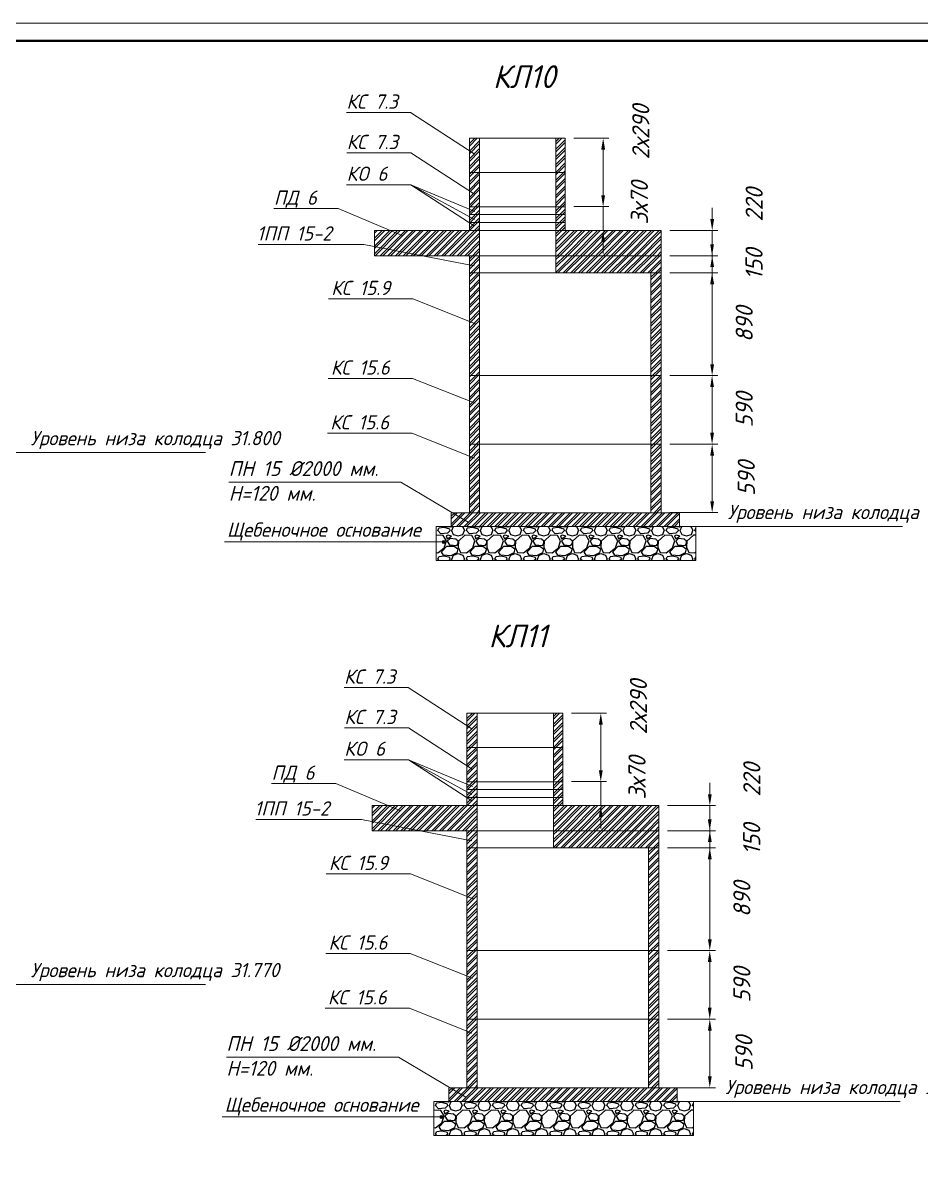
# Model space of a CAD drawing. Header units: millimetres. Extents: x 946 to 259010, y 548 to 42559.
# Drawn here: x 185507 to 201228, y 22301 to 42559 of the extents above; entities that cross this region are included whole.
import ezdxf

# ---------------------------------------------------------------- set-up
doc = ezdxf.new("R2010")
doc.units = ezdxf.units.MM
doc.layers.add('.', color=7, linetype='Continuous', lineweight=0, true_color=0xffffff)
for name, color, linetype, lineweight in [('00-рамка', 7, 'Continuous', 40), ('Канализация К1', 14, 'Continuous', 40), ('норма', 7, 'Continuous', 50), ('Размеры КР', 23, 'Continuous', 13), ('Тонко', 7, 'Continuous', 15)]:
    doc.layers.add(name, color=color, linetype=linetype, lineweight=lineweight)
doc.styles.add('GOST-2.304_Type-B_italic', font='GOST Common Italic.ttf')
doc.styles.add('ГОСТ', font='GOST Common Italic.ttf', dxfattribs={"height": 300})
doc.dimstyles.new('М 50', dxfattribs={"dimscale": 0, "dimtxt": 300, "dimasz": 200, "dimexe": 100, "dimexo": 150, "dimgap": 70, "dimtad": 1, "dimdec": 0, "dimlfac": 0.5, "dimdsep": 46, "dimtxsty": 'ГОСТ', "dimcen": 100, "dimdle": 150, "dimclrd": 256, "dimclre": 256, "dimclrt": 256, "dimazin": 3, "dimtfac": 1, "dimtdec": 0, "dimtmove": 1, "dimatfit": 3, "dimfxl": 100, "dimtolj": 1, "dimlwd": -1, "dimlwe": -1, "dimarcsym": 0})
pattern_1 = [(45, (-340813.28, -460546.68), (-67.351921, 67.351921), []), (45, (-340768.38, -460546.68), (-67.351921, 67.351921), [])]
pattern_2 = [(45, (-340854.46, -470616.62), (-67.351921, 67.351921), []), (45, (-340809.56, -470616.62), (-67.351921, 67.351921), [])]

# ---------------------------------------------------------------- blocks, each defined once
blk = doc.blocks.new('*D30')
at = {"layer": 'Defpoints', "color": 0, "transparency": 16777216}
for p in [(196681, 35186), (197573, 35186), (196681, 33986)]:
    blk.add_point(p, dxfattribs=at)
at = {"layer": 'Размеры КР', "transparency": 16777216}
for p, q in [((196831, 35186), (197673, 35186)), ((197573, 34186), (197573, 34986)), ((196831, 33986), (197673, 33986))]:
    blk.add_line(p, q, dxfattribs=at)
for points in [[(197540, 34986), (197607, 34986), (197573, 35186)], [(197540, 34186), (197607, 34186), (197573, 33986)]]:
    blk.add_solid(points, dxfattribs=at)
at = {"layer": 'Размеры КР', "lineweight": 13, "transparency": 16777216, "insert": (198171, 34586), "char_height": 300, "attachment_point": 5, "rotation": 90, "style": 'ГОСТ'}
blk.add_mtext('\\A1;590', dxfattribs=at)
blk = doc.blocks.new('*D31')
at = {"layer": 'Defpoints', "color": 0, "transparency": 16777216}
for p in [(196681, 36386), (197572, 36386), (196681, 35186)]:
    blk.add_point(p, dxfattribs=at)
at = {"layer": 'Размеры КР', "transparency": 16777216}
for p, q in [((196831, 36386), (197672, 36386)), ((197572, 35386), (197572, 36186)), ((196831, 35186), (197672, 35186))]:
    blk.add_line(p, q, dxfattribs=at)
for points in [[(197539, 36186), (197605, 36186), (197572, 36386)], [(197539, 35386), (197605, 35386), (197572, 35186)]]:
    blk.add_solid(points, dxfattribs=at)
at = {"layer": 'Размеры КР', "lineweight": 13, "transparency": 16777216, "insert": (198135, 35786), "char_height": 300, "attachment_point": 5, "rotation": 90, "style": 'ГОСТ'}
blk.add_mtext('\\A1;590', dxfattribs=at)
blk = doc.blocks.new('*D32')
at = {"layer": 'Defpoints', "color": 0, "transparency": 16777216}
for p in [(196681, 38186), (197573, 38186), (196681, 36386)]:
    blk.add_point(p, dxfattribs=at)
at = {"layer": 'Размеры КР', "transparency": 16777216}
for p, q in [((196831, 38186), (197673, 38186)), ((197573, 36586), (197573, 37986)), ((196831, 36386), (197673, 36386))]:
    blk.add_line(p, q, dxfattribs=at)
for points in [[(197540, 37986), (197607, 37986), (197573, 38186)], [(197540, 36586), (197607, 36586), (197573, 36386)]]:
    blk.add_solid(points, dxfattribs=at)
at = {"layer": 'Размеры КР', "lineweight": 13, "transparency": 16777216, "insert": (198135, 37286), "char_height": 300, "attachment_point": 5, "rotation": 90, "style": 'ГОСТ'}
blk.add_mtext('\\A1;890', dxfattribs=at)
blk = doc.blocks.new('*D33')
at = {"layer": 'Defpoints', "color": 0, "transparency": 16777216}
for p in [(196681, 38486), (197572, 38486), (196681, 38186)]:
    blk.add_point(p, dxfattribs=at)
at = {"layer": 'Размеры КР', "transparency": 16777216}
for p, q in [((197572, 38686), (197572, 38886)), ((196831, 38486), (197672, 38486)), ((197572, 38186), (197572, 38486)), ((196831, 38186), (197672, 38186)), ((197572, 37986), (197572, 37786))]:
    blk.add_line(p, q, dxfattribs=at)
for points in [[(197539, 38686), (197605, 38686), (197572, 38486)], [(197539, 37986), (197605, 37986), (197572, 38186)]]:
    blk.add_solid(points, dxfattribs=at)
at = {"layer": 'Размеры КР', "lineweight": 13, "transparency": 16777216, "insert": (198307, 38336), "char_height": 300, "attachment_point": 5, "rotation": 90, "style": 'ГОСТ'}
blk.add_mtext('\\A1;150', dxfattribs=at)
blk = doc.blocks.new('*D34')
at = {"layer": 'Defpoints', "color": 0, "transparency": 16777216}
for p in [(196681, 38926), (197574, 38926), (196681, 38486)]:
    blk.add_point(p, dxfattribs=at)
at = {"layer": 'Размеры КР', "transparency": 16777216}
for p, q in [((197574, 39126), (197574, 39326)), ((196831, 38926), (197674, 38926)), ((197574, 38486), (197574, 38926)), ((196831, 38486), (197674, 38486)), ((197574, 38286), (197574, 38086))]:
    blk.add_line(p, q, dxfattribs=at)
for points in [[(197541, 39126), (197607, 39126), (197574, 38926)], [(197541, 38286), (197607, 38286), (197574, 38486)]]:
    blk.add_solid(points, dxfattribs=at)
at = {"layer": 'Размеры КР', "lineweight": 13, "transparency": 16777216, "insert": (198309, 39377), "char_height": 300, "attachment_point": 5, "rotation": 90, "style": 'ГОСТ'}
blk.add_mtext('\\A1;220', dxfattribs=at)
blk = doc.blocks.new('*D35')
at = {"layer": 'Defpoints', "color": 0, "transparency": 16777216}
for p in [(195001, 39345), (195664, 39345), (195001, 38926)]:
    blk.add_point(p, dxfattribs=at)
at = {"layer": 'Размеры КР', "transparency": 16777216}
for p, q in [((195664, 39545), (195664, 39745)), ((195151, 39345), (195764, 39345)), ((195664, 38926), (195664, 39345)), ((195151, 38926), (195764, 38926)), ((195664, 38726), (195664, 38526))]:
    blk.add_line(p, q, dxfattribs=at)
for points in [[(195631, 39545), (195697, 39545), (195664, 39345)], [(195631, 38726), (195697, 38726), (195664, 38926)]]:
    blk.add_solid(points, dxfattribs=at)
at = {"layer": 'Размеры КР', "lineweight": 13, "transparency": 16777216, "insert": (196299, 39412), "char_height": 300, "attachment_point": 5, "rotation": 90, "style": 'ГОСТ'}
blk.add_mtext('\\A1;3х70', dxfattribs=at)
blk = doc.blocks.new('*D36')
at = {"layer": 'Defpoints', "color": 0, "transparency": 16777216}
for p in [(195001, 40545), (195665, 40545), (195001, 39345)]:
    blk.add_point(p, dxfattribs=at)
at = {"layer": 'Размеры КР', "transparency": 16777216}
for p, q in [((195151, 40545), (195765, 40545)), ((195665, 39545), (195665, 40345)), ((195151, 39345), (195765, 39345))]:
    blk.add_line(p, q, dxfattribs=at)
for points in [[(195631, 40345), (195698, 40345), (195665, 40545)], [(195631, 39545), (195698, 39545), (195665, 39345)]]:
    blk.add_solid(points, dxfattribs=at)
at = {"layer": 'Размеры КР', "lineweight": 13, "transparency": 16777216, "insert": (196323, 40651), "char_height": 300, "attachment_point": 5, "rotation": 90, "style": 'ГОСТ'}
blk.add_mtext('\\A1;2х290', dxfattribs=at)
blk = doc.blocks.new('*D37')
at = {"layer": 'Defpoints', "color": 0, "transparency": 16777216}
for p in [(196640, 25116), (197532, 25116), (196640, 23916)]:
    blk.add_point(p, dxfattribs=at)
at = {"layer": 'Размеры КР', "transparency": 16777216}
for p, q in [((196790, 25116), (197632, 25116)), ((197532, 24116), (197532, 24916)), ((196790, 23916), (197632, 23916))]:
    blk.add_line(p, q, dxfattribs=at)
for points in [[(197499, 24916), (197566, 24916), (197532, 25116)], [(197499, 24116), (197566, 24116), (197532, 23916)]]:
    blk.add_solid(points, dxfattribs=at)
at = {"layer": 'Размеры КР', "lineweight": 13, "transparency": 16777216, "insert": (198130, 24516), "char_height": 300, "attachment_point": 5, "rotation": 90, "style": 'ГОСТ'}
blk.add_mtext('\\A1;590', dxfattribs=at)
blk = doc.blocks.new('*D38')
at = {"layer": 'Defpoints', "color": 0, "transparency": 16777216}
for p in [(196640, 26316), (197531, 26316), (196640, 25116)]:
    blk.add_point(p, dxfattribs=at)
at = {"layer": 'Размеры КР', "transparency": 16777216}
for p, q in [((196790, 26316), (197631, 26316)), ((197531, 25316), (197531, 26116)), ((196790, 25116), (197631, 25116))]:
    blk.add_line(p, q, dxfattribs=at)
for points in [[(197498, 26116), (197564, 26116), (197531, 26316)], [(197498, 25316), (197564, 25316), (197531, 25116)]]:
    blk.add_solid(points, dxfattribs=at)
at = {"layer": 'Размеры КР', "lineweight": 13, "transparency": 16777216, "insert": (198094, 25716), "char_height": 300, "attachment_point": 5, "rotation": 90, "style": 'ГОСТ'}
blk.add_mtext('\\A1;590', dxfattribs=at)
blk = doc.blocks.new('*D39')
at = {"layer": 'Defpoints', "color": 0, "transparency": 16777216}
for p in [(196640, 28116), (197532, 28116), (196640, 26316)]:
    blk.add_point(p, dxfattribs=at)
at = {"layer": 'Размеры КР', "transparency": 16777216}
for p, q in [((196790, 28116), (197632, 28116)), ((197532, 26516), (197532, 27916)), ((196790, 26316), (197632, 26316))]:
    blk.add_line(p, q, dxfattribs=at)
for points in [[(197499, 27916), (197566, 27916), (197532, 28116)], [(197499, 26516), (197566, 26516), (197532, 26316)]]:
    blk.add_solid(points, dxfattribs=at)
at = {"layer": 'Размеры КР', "lineweight": 13, "transparency": 16777216, "insert": (198094, 27216), "char_height": 300, "attachment_point": 5, "rotation": 90, "style": 'ГОСТ'}
blk.add_mtext('\\A1;890', dxfattribs=at)
blk = doc.blocks.new('*D40')
at = {"layer": 'Defpoints', "color": 0, "transparency": 16777216}
for p in [(196640, 28416), (197531, 28416), (196640, 28116)]:
    blk.add_point(p, dxfattribs=at)
at = {"layer": 'Размеры КР', "transparency": 16777216}
for p, q in [((197531, 28616), (197531, 28816)), ((196790, 28416), (197631, 28416)), ((197531, 28116), (197531, 28416)), ((196790, 28116), (197631, 28116)), ((197531, 27916), (197531, 27716))]:
    blk.add_line(p, q, dxfattribs=at)
for points in [[(197498, 28616), (197564, 28616), (197531, 28416)], [(197498, 27916), (197564, 27916), (197531, 28116)]]:
    blk.add_solid(points, dxfattribs=at)
at = {"layer": 'Размеры КР', "lineweight": 13, "transparency": 16777216, "insert": (198266, 28266), "char_height": 300, "attachment_point": 5, "rotation": 90, "style": 'ГОСТ'}
blk.add_mtext('\\A1;150', dxfattribs=at)
blk = doc.blocks.new('*D41')
at = {"layer": 'Defpoints', "color": 0, "transparency": 16777216}
for p in [(196640, 28856), (197533, 28856), (196640, 28416)]:
    blk.add_point(p, dxfattribs=at)
at = {"layer": 'Размеры КР', "transparency": 16777216}
for p, q in [((197533, 29056), (197533, 29256)), ((196790, 28856), (197633, 28856)), ((197533, 28416), (197533, 28856)), ((196790, 28416), (197633, 28416)), ((197533, 28216), (197533, 28016))]:
    blk.add_line(p, q, dxfattribs=at)
for points in [[(197499, 29056), (197566, 29056), (197533, 28856)], [(197499, 28216), (197566, 28216), (197533, 28416)]]:
    blk.add_solid(points, dxfattribs=at)
at = {"layer": 'Размеры КР', "lineweight": 13, "transparency": 16777216, "insert": (198268, 29307), "char_height": 300, "attachment_point": 5, "rotation": 90, "style": 'ГОСТ'}
blk.add_mtext('\\A1;220', dxfattribs=at)
blk = doc.blocks.new('*D42')
at = {"layer": 'Defpoints', "color": 0, "transparency": 16777216}
for p in [(194960, 29275), (195623, 29275), (194960, 28856)]:
    blk.add_point(p, dxfattribs=at)
at = {"layer": 'Размеры КР', "transparency": 16777216}
for p, q in [((195623, 29475), (195623, 29675)), ((195110, 29275), (195723, 29275)), ((195623, 28856), (195623, 29275)), ((195110, 28856), (195723, 28856)), ((195623, 28656), (195623, 28456))]:
    blk.add_line(p, q, dxfattribs=at)
for points in [[(195590, 29475), (195656, 29475), (195623, 29275)], [(195590, 28656), (195656, 28656), (195623, 28856)]]:
    blk.add_solid(points, dxfattribs=at)
at = {"layer": 'Размеры КР', "lineweight": 13, "transparency": 16777216, "insert": (196258, 29342), "char_height": 300, "attachment_point": 5, "rotation": 90, "style": 'ГОСТ'}
blk.add_mtext('\\A1;3х70', dxfattribs=at)
blk = doc.blocks.new('*D43')
at = {"layer": 'Defpoints', "color": 0, "transparency": 16777216}
for p in [(194960, 30475), (195623, 30475), (194960, 29275)]:
    blk.add_point(p, dxfattribs=at)
at = {"layer": 'Размеры КР', "transparency": 16777216}
for p, q in [((195110, 30475), (195723, 30475)), ((195623, 29475), (195623, 30275)), ((195110, 29275), (195723, 29275))]:
    blk.add_line(p, q, dxfattribs=at)
for points in [[(195590, 30275), (195657, 30275), (195623, 30475)], [(195590, 29475), (195657, 29475), (195623, 29275)]]:
    blk.add_solid(points, dxfattribs=at)
at = {"layer": 'Размеры КР', "lineweight": 13, "transparency": 16777216, "insert": (196282, 30581), "char_height": 300, "attachment_point": 5, "rotation": 90, "style": 'ГОСТ'}
blk.add_mtext('\\A1;2х290', dxfattribs=at)

msp = doc.modelspace()

# ---------------------------------------------------------------- hatches: boundary and pattern name
at = {"layer": '.', "linetype": 'Continuous', "lineweight": 15}
h = msp.add_hatch(dxfattribs=at)
h.set_pattern_fill('ANSI32', color=0, scale=10)
h.set_pattern_definition(pattern_1)
h.paths.add_polyline_path([(193321.1, 33985.8), (193501.1, 33985.8), (193501.1, 35185.8), (193321.1, 35185.8)])
h.paths.add_polyline_path([(193501.1, 36385.8), (193321.1, 36385.8), (193321.1, 35185.8), (193501.1, 35185.8)])
h.paths.add_polyline_path([(193501.1, 38185.8), (193321.1, 38185.8), (193321.1, 36385.8), (193501.1, 36385.8)])
h.paths.add_polyline_path([(193501.1, 38485.8), (193321.1, 38485.8), (193321.1, 38185.8), (193501.1, 38185.8)])
h.paths.add_polyline_path([(193501.1, 38485.8), (193501.1, 38925.8), (191661, 38925.8), (191661, 38485.8)])
h.paths.add_polyline_path([(194836.9, 38925.8), (194836.9, 38485.8), (196681.1, 38485.8), (196681.1, 38925.8)])
h.paths.add_polyline_path([(196501.1, 36385.8), (196681.1, 36385.8), (196681.1, 38185.8), (196501.1, 38185.8)])
h.paths.add_polyline_path([(196681.1, 36385.8), (196501.1, 36385.8), (196501.1, 35185.8), (196681.1, 35185.8)])
h.paths.add_polyline_path([(196681.1, 35185.8), (196501.1, 35185.8), (196501.1, 33985.8), (196681.1, 33985.8)])
h.paths.add_polyline_path([(193501.1, 38925.8), (193501.1, 39065.4), (193321.1, 39065.4), (193321.1, 38925.8)])
h.paths.add_polyline_path([(193501.1, 39065.4), (193501.1, 39205), (193321.1, 39205), (193321.1, 39065.4)])
h.paths.add_polyline_path([(193501.1, 39205), (193501.1, 39344.6), (193321.1, 39344.6), (193321.1, 39205)])
h.paths.add_polyline_path([(193501.1, 39944.6), (193321.1, 39944.6), (193321.1, 39344.6), (193501.1, 39344.6)])
h.paths.add_polyline_path([(193321.1, 39944.6), (193501.1, 39944.6), (193501.1, 40544.6), (193321.1, 40544.6)])
h.paths.add_polyline_path([(194836.9, 40544.6), (194836.9, 39944.6), (195001.1, 39944.6), (195001.1, 40544.6)])
h.paths.add_polyline_path([(194836.9, 39944.6), (194836.9, 39344.6), (195001.1, 39344.6), (195001.1, 39944.6)])
h.paths.add_polyline_path([(194836.9, 39344.6), (194836.9, 39205), (195001.1, 39205), (195001.1, 39344.6)])
h.paths.add_polyline_path([(195001.1, 39065.4), (195001.1, 39205), (194836.9, 39205), (194836.9, 39065.4)])
h.paths.add_polyline_path([(195001.1, 38925.8), (195001.1, 39065.4), (194836.9, 39065.4), (194836.9, 38925.8)])
h = msp.add_hatch(dxfattribs=at)
h.set_pattern_fill('ANSI32', color=0, scale=10)
h.set_pattern_definition(pattern_1)
h.paths.add_polyline_path([(196681.1, 38185.8), (196681.1, 38485.8), (194836.9, 38485.8), (194836.9, 38185.8)])
h = msp.add_hatch(dxfattribs=at)
h.set_pattern_fill('ANSI32', color=256, scale=10)
h.set_pattern_definition([(45, (-211542.12, -459795.31), (-67.351921, 67.351921), []), (45, (-211497.22, -459795.31), (-67.351921, 67.351921), [])])
h.paths.add_polyline_path([(197001.1, 33985.8), (193001.1, 33985.8), (193001.1, 33745.8), (197001.1, 33745.8)])
h = msp.add_hatch(dxfattribs=at)
h.set_pattern_fill('ANSI32', color=0, scale=10)
h.set_pattern_definition(pattern_2)
h.paths.add_polyline_path([(193459.9, 25115.8), (193279.9, 25115.8), (193279.9, 23915.8), (193459.9, 23915.8)])
h.paths.add_polyline_path([(193459.9, 26315.8), (193279.9, 26315.8), (193279.9, 25115.8), (193459.9, 25115.8)])
h.paths.add_polyline_path([(193459.9, 28115.8), (193279.9, 28115.8), (193279.9, 26315.8), (193459.9, 26315.8)])
h.paths.add_polyline_path([(193459.9, 28415.8), (193279.9, 28415.8), (193279.9, 28115.8), (193459.9, 28115.8)])
h.paths.add_polyline_path([(193459.9, 28855.8), (191619.8, 28855.8), (191619.8, 28415.8), (193459.9, 28415.8)])
h.paths.add_polyline_path([(196639.9, 28855.8), (194795.7, 28855.8), (194795.7, 28415.8), (196639.9, 28415.8)])
h.paths.add_polyline_path([(196639.9, 28115.8), (196459.9, 28115.8), (196459.9, 26315.8), (196639.9, 26315.8)])
h.paths.add_polyline_path([(196639.9, 26315.8), (196459.9, 26315.8), (196459.9, 25115.8), (196639.9, 25115.8)])
h.paths.add_polyline_path([(196639.9, 25115.8), (196459.9, 25115.8), (196459.9, 23915.8), (196639.9, 23915.8)])
h.paths.add_polyline_path([(193459.9, 28995.5), (193279.9, 28995.5), (193279.9, 28855.8), (193459.9, 28855.8)])
h.paths.add_polyline_path([(193459.9, 29135.1), (193279.9, 29135.1), (193279.9, 28995.5), (193459.9, 28995.5)])
h.paths.add_polyline_path([(193459.9, 29274.7), (193279.9, 29274.7), (193279.9, 29135.1), (193459.9, 29135.1)])
h.paths.add_polyline_path([(193459.9, 29874.7), (193279.9, 29874.7), (193279.9, 29274.7), (193459.9, 29274.7)])
h.paths.add_polyline_path([(193459.9, 30474.7), (193279.9, 30474.7), (193279.9, 29874.7), (193459.9, 29874.7)])
h.paths.add_polyline_path([(194959.9, 30474.7), (194795.7, 30474.7), (194795.7, 29874.7), (194959.9, 29874.7)])
h.paths.add_polyline_path([(194959.9, 29874.7), (194795.7, 29874.7), (194795.7, 29274.7), (194959.9, 29274.7)])
h.paths.add_polyline_path([(194959.9, 29274.7), (194795.7, 29274.7), (194795.7, 29135.1), (194959.9, 29135.1)])
h.paths.add_polyline_path([(194959.9, 29135.1), (194795.7, 29135.1), (194795.7, 28995.5), (194959.9, 28995.5)])
h.paths.add_polyline_path([(194959.9, 28995.5), (194795.7, 28995.5), (194795.7, 28855.8), (194959.9, 28855.8)])
h = msp.add_hatch(dxfattribs=at)
h.set_pattern_fill('ANSI32', color=0, scale=10)
h.set_pattern_definition(pattern_2)
h.paths.add_polyline_path([(196639.9, 28115.8), (196639.9, 28415.8), (194795.7, 28415.8), (194795.7, 28115.8)])
h = msp.add_hatch(dxfattribs=at)
h.set_pattern_fill('ANSI32', color=256, scale=10)
h.set_pattern_definition([(45, (-211583.3, -469865.24), (-67.351921, 67.351921), []), (45, (-211538.4, -469865.24), (-67.351921, 67.351921), [])])
h.paths.add_polyline_path([(196959.9, 23915.8), (192959.9, 23915.8), (192959.9, 23675.8), (196959.9, 23675.8)])
h = msp.add_hatch()
h.set_pattern_fill('GRAVEL', color=256, scale=500)
h.set_pattern_definition([(228.0127875, (-997518.372, -148328.92), (-4000, -4500), [67.268, -6659.54402]), (184.9697407, (-997563.372, -148378.918), (6000, 500), [115.434, -11427.96238]), (132.510447, (-997678.372, -148388.918), (5000, -5500), [81.394, -8058.0163]), (267.273689, (-997873.372, -148513.918), (500, 10000), [105.119, -10406.77902]), (292.8336542, (-997878.372, -148618.918), (-2500, 6000), [103.0775, -10204.68656]), (357.273689, (-997838.372, -148713.918), (-10000, 500), [105.119, -10406.77902]), (37.6942405, (-997733.372, -148718.918), (-6500, -5000), [139.0145, -13762.42427]), (72.2553284, (-997623.372, -148633.918), (3500, 11000), [131.244, -12993.16075]), (121.4295656, (-997583.372, -148508.918), (-4000, 6500), [105.475, -10442.03655]), (175.2363583, (-997638.372, -148418.92), (5500, -500), [120.416, -5900.38129]), (222.3974378, (-997758.372, -148408.918), (-6000, -5500), [155.724, -15416.6875]), (138.814075, (-997378.372, -148518.92), (-3500, 3000), [53.1505, -5261.9224]), (171.4692344, (-997418.372, -148483.918), (6500, -1000), [101.1185, -10010.7557]), (225, (-997518.37, -148468.92), (-6e-14, -500), [70.7105, -636.39628]), (203.1985905, (-997553.37, -148408.92), (2500, 1000), [38.079, -3769.80755]), (291.8014095, (-997588.37, -148423.92), (-500, 1500), [53.8515, -2638.7309]), (30.9637565, (-997568.37, -148473.92), (1500, 1000), [87.4645, -2828.01145]), (161.565051, (-997493.37, -148428.92), (1000, -500), [63.2455, -1517.89333]), (16.3895403, (-997878.372, -148423.918), (5000, 1500), [88.6, -8771.42257]), (70.346176, (-997793.372, -148398.92), (-2000, -5500), [74.3305, -7358.70387]), (293.1985905, (-997493.37, -148328.92), (-1000, 2500), [76.1575, -3731.72905]), (343.6104597, (-997463.372, -148398.918), (-5000, 1500), [88.6, -8771.42257]), (339.443955, (-997878.37, -148733.92), (-2500, 1000), [85.44, -4186.56187]), (294.7751406, (-997798.372, -148763.92), (-2500, 5500), [71.589, -7087.32153]), (66.8014095, (-997488.37, -148828.92), (1000, 2500), [76.1575, -3731.72905]), (17.3540246, (-997458.372, -148758.918), (-6500, -2000), [83.8155, -8297.7118]), (69.443955, (-997733.37, -148828.92), (-1000, -2500), [42.72, -4229.28187]), (101.3099325, (-997518.37, -148828.92), (-500, 2000), [25.495, -2524.01476]), (165.963757, (-997523.37, -148803.92), (1500, -500), [103.0775, -1958.47531]), (186.009006, (-997623.372, -148778.918), (5000, 500), [95.525, -9456.96159]), (303.690068, (-997568.37, -148518.92), (-500, 1000), [72.111, -1730.66464]), (353.1572266, (-997528.372, -148578.918), (8500, -1000), [125.897, -12463.78131]), (60.945396, (-997403.372, -148593.92), (-2000, -3500), [51.478, -5096.33707]), (90, (-997378.37, -148548.9), (-500, 500), [30, -470]), (120.256437, (-997633.372, -148763.92), (2000, -3500), [69.462, -6876.76]), (48.0127875, (-997668.372, -148703.92), (4000, 4500), [134.536, -6592.27602]), (0, (-997578.37, -148603.9), (500, 500), [130, -370]), (325.3048465, (-997448.372, -148603.918), (5000, -3500), [79.057, -7826.63715]), (254.054604, (-997383.37, -148648.92), (-500, -2000), [72.801, -3567.25394]), (207.6459754, (-997403.372, -148718.918), (-9500, -5000), [118.5325, -11734.7371]), (175.4260787, (-997508.372, -148773.918), (-6500, 500), [125.3995, -12414.5367])])
h.paths.add_polyline_path([(197286.8, 33145.8), (197286.8, 33745.8), (192741.5, 33745.8), (192741.5, 33145.8)])
h = msp.add_hatch()
h.set_pattern_fill('GRAVEL', color=256, scale=500)
h.set_pattern_definition([(228.0127875, (-997559.552, -158398.855), (-4000, -4500), [67.268, -6659.54402]), (184.9697407, (-997604.552, -158448.855), (6000, 500), [115.434, -11427.96238]), (132.510447, (-997719.552, -158458.855), (5000, -5500), [81.394, -8058.0163]), (267.273689, (-997914.552, -158583.855), (500, 10000), [105.119, -10406.77902]), (292.8336542, (-997919.552, -158688.855), (-2500, 6000), [103.0775, -10204.68656]), (357.273689, (-997879.552, -158783.855), (-10000, 500), [105.119, -10406.77902]), (37.6942405, (-997774.552, -158788.855), (-6500, -5000), [139.0145, -13762.42427]), (72.2553284, (-997664.552, -158703.855), (3500, 11000), [131.244, -12993.16075]), (121.4295656, (-997624.552, -158578.855), (-4000, 6500), [105.475, -10442.03655]), (175.2363583, (-997679.55, -158488.855), (5500, -500), [120.416, -5900.38129]), (222.3974378, (-997799.552, -158478.855), (-6000, -5500), [155.724, -15416.6875]), (138.814075, (-997419.55, -158588.855), (-3500, 3000), [53.1505, -5261.9224]), (171.4692344, (-997459.552, -158553.855), (6500, -1000), [101.1185, -10010.7557]), (225, (-997559.55, -158538.86), (-6e-14, -500), [70.7105, -636.39628]), (203.1985905, (-997594.55, -158478.855), (2500, 1000), [38.079, -3769.80755]), (291.8014095, (-997629.55, -158493.855), (-500, 1500), [53.8515, -2638.7309]), (30.9637565, (-997609.55, -158543.855), (1500, 1000), [87.4645, -2828.01145]), (161.565051, (-997534.55, -158498.86), (1000, -500), [63.2455, -1517.89333]), (16.3895403, (-997919.552, -158493.855), (5000, 1500), [88.6, -8771.42257]), (70.346176, (-997834.552, -158468.855), (-2000, -5500), [74.3305, -7358.70387]), (293.1985905, (-997534.55, -158398.855), (-1000, 2500), [76.1575, -3731.72905]), (343.6104597, (-997504.552, -158468.855), (-5000, 1500), [88.6, -8771.42257]), (339.443955, (-997919.55, -158803.855), (-2500, 1000), [85.44, -4186.56187]), (294.7751406, (-997839.552, -158833.855), (-2500, 5500), [71.589, -7087.32153]), (66.8014095, (-997529.55, -158898.855), (1000, 2500), [76.1575, -3731.72905]), (17.3540246, (-997499.552, -158828.855), (-6500, -2000), [83.8155, -8297.7118]), (69.443955, (-997774.55, -158898.855), (-1000, -2500), [42.72, -4229.28187]), (101.3099325, (-997559.55, -158898.855), (-500, 2000), [25.495, -2524.01476]), (165.963757, (-997564.55, -158873.86), (1500, -500), [103.0775, -1958.47531]), (186.009006, (-997664.552, -158848.855), (5000, 500), [95.525, -9456.96159]), (303.690068, (-997609.55, -158588.86), (-500, 1000), [72.111, -1730.66464]), (353.1572266, (-997569.552, -158648.855), (8500, -1000), [125.897, -12463.78131]), (60.945396, (-997444.55, -158663.855), (-2000, -3500), [51.478, -5096.33707]), (90, (-997419.55, -158618.86), (-500, 500), [30, -470]), (120.256437, (-997674.552, -158833.855), (2000, -3500), [69.462, -6876.76]), (48.0127875, (-997709.552, -158773.855), (4000, 4500), [134.536, -6592.27602]), (0, (-997619.55, -158673.86), (500, 500), [130, -370]), (325.3048465, (-997489.552, -158673.855), (5000, -3500), [79.057, -7826.63715]), (254.054604, (-997424.55, -158718.855), (-500, -2000), [72.801, -3567.25394]), (207.6459754, (-997444.552, -158788.855), (-9500, -5000), [118.5325, -11734.7371]), (175.4260787, (-997549.552, -158843.855), (-6500, 500), [125.3995, -12414.5367])])
h.paths.add_polyline_path([(197245.6, 23075.8), (197245.6, 23675.8), (192700.3, 23675.8), (192700.3, 23075.8)])
at = {"layer": 'Тонко', "lineweight": 15}
for points in [[(192899.3, 33473, 1), (192845.7, 33473, 1)], [(192858.1, 23403.1, 1), (192804.5, 23403.1, 1)]]:
    msp.add_hatch(color=256, dxfattribs=at).paths.add_polyline_path(points)

# ---------------------------------------------------------------- linework, layer by layer
at = {"lineweight": 13}
for p, q in [((191169.6, 40992.1), (192291.4, 40992.1)), ((191174.2, 40285.1), (192296.1, 40285.1)), ((191172.4, 39729.2), (192294.2, 39729.2)), ((189899.7, 39310.1), (191021.5, 39310.1)), ((189624.4, 38683.5), (191473.8, 38683.5)), ((193403.2, 38307.8), (191473.8, 38683.5)), ((190856.9, 37728.7), (192331.7, 37728.7)), ((193426.6, 37295.8), (192331.7, 37728.7)), ((190850.7, 36335), (192325.5, 36335)), ((193420.4, 35902.1), (192325.5, 36335)), ((190839, 35375.5), (192313.9, 35375.5)), ((193408.7, 34942.6), (192313.9, 35375.5)), ((185079.7, 35039.1), (188702, 35039.1)), ((189107.9, 34518.5), (192122.3, 34518.5)), ((192122.3, 34518.5), (193299.8, 33817.6)), ((197286.8, 33745.8), (200909.1, 33745.8)), ((189035.8, 33473), (192872.5, 33473)), ((191128.4, 30922.1), (192250.2, 30922.1)), ((191133.1, 30215.1), (192254.9, 30215.1)), ((191131.2, 29659.2), (192253, 29659.2)), ((189858.5, 29240.2), (190980.3, 29240.2)), ((189583.2, 28613.5), (191432.6, 28613.5)), ((193362, 28237.9), (191432.6, 28613.5)), ((190815.7, 27658.8), (192290.6, 27658.8)), ((193385.4, 27225.9), (192290.6, 27658.8)), ((190809.5, 26265), (192284.3, 26265)), ((193379.2, 25832.1), (192284.3, 26265)), ((185079.7, 25723.1), (188702, 25723.1)), ((190797.8, 25305.5), (192272.7, 25305.5)), ((193367.6, 24872.6), (192272.7, 25305.5)), ((189066.7, 24448.5), (192081.1, 24448.5)), ((192081.1, 24448.5), (193258.6, 23747.7)), ((197245.6, 23675.8), (200867.9, 23675.8)), ((188994.6, 23403.1), (192831.3, 23403.1))]:
    msp.add_line(p, q, dxfattribs=at)
at = {"layer": '00-рамка', "lineweight": 40}
msp.add_lwpolyline([(166550.4, 42247.4), (224583.7, 42247.4), (224583.7, 892.3), (166550.4, 892.3)], close=True, dxfattribs=at)
at = {"layer": 'Канализация К1', "color": 0, "lineweight": 15}
msp.add_line((224917, 42559), (165217, 42559), dxfattribs=at)
at = {"layer": 'Канализация К1', "color": 0, "linetype": 'Continuous', "lineweight": 15}
for p, q in [((192291.4, 40992.1), (193404.8, 40271.6)), ((193321.1, 39344.6), (193321.1, 40544.6)), ((193321.1, 40544.6), (195001.1, 40544.6)), ((193501.1, 40544.6), (193501.1, 38485.8)), ((194836.9, 40544.6), (194836.9, 38485.8)), ((195001.1, 40544.6), (195001.1, 39344.6)), ((192296.1, 40285.1), (193409.5, 39564.6)), ((193321.1, 39944.6), (195001.1, 39944.6)), ((192294.2, 39729.2), (193407.6, 39008.7)), ((192294.2, 39729.2), (193408.6, 39120.5)), ((192294.2, 39729.2), (193419, 39257.8)), ((191021.5, 39310.1), (192146.3, 38838.8)), ((193321.1, 38925.8), (193321.1, 39344.6)), ((193321.1, 39344.6), (195001.1, 39344.6)), ((195001.1, 39344.6), (195001.1, 38925.8)), ((193321.1, 39205), (195001.1, 39205)), ((194161, 38925.8), (191661, 38925.8)), ((191661, 38925.8), (191661, 38485.8)), ((196681.1, 38925.8), (192411, 38925.8)), ((193321.1, 39065.4), (195001.1, 39065.4)), ((194161, 38925.8), (196681.1, 38925.8)), ((196681.1, 38925.8), (196681.1, 38485.8)), ((191661, 38485.8), (196681.1, 38485.8)), ((193321.1, 38185.8), (193321.1, 38485.8)), ((193321.1, 38485.8), (196681.1, 38485.8)), ((193501.1, 38485.8), (194901.1, 38485.8)), ((194836.9, 38485.8), (194836.9, 38185.8)), ((196681.1, 38485.8), (196681.1, 38185.8)), ((196681.1, 38185.8), (193321.1, 38185.8)), ((193321.1, 38185.8), (193321.1, 36385.8)), ((196681.1, 36385.8), (196681.1, 38185.8)), ((193321.1, 35185.8), (193321.1, 36385.8)), ((193321.1, 36385.8), (195001.1, 36385.8)), ((196681.1, 36385.8), (195001.1, 36385.8)), ((196681.1, 35185.8), (196681.1, 36385.8)), ((193321.1, 33985.8), (193321.1, 35185.8)), ((193321.1, 35185.8), (195001.1, 35185.8)), ((196681.1, 35185.8), (195001.1, 35185.8)), ((196681.1, 33985.8), (196681.1, 35185.8)), ((192250.2, 30922.1), (193363.6, 30201.6)), ((193279.9, 29274.7), (193279.9, 30474.7)), ((193279.9, 30474.7), (194959.9, 30474.7)), ((193459.9, 30474.7), (193459.9, 28415.8)), ((194795.7, 30474.7), (194795.7, 28415.8)), ((194959.9, 30474.7), (194959.9, 29274.7)), ((192254.9, 30215.1), (193368.3, 29494.6)), ((193279.9, 29874.7), (194959.9, 29874.7)), ((192253, 29659.2), (193366.5, 28938.7)), ((192253, 29659.2), (193367.5, 29050.5)), ((192253, 29659.2), (193377.9, 29187.9)), ((190980.3, 29240.2), (192105.2, 28768.8)), ((193279.9, 28855.8), (193279.9, 29274.7)), ((193279.9, 29274.7), (194959.9, 29274.7)), ((194959.9, 29274.7), (194959.9, 28855.8)), ((193279.9, 29135.1), (194959.9, 29135.1)), ((193279.9, 28995.5), (194959.9, 28995.5)), ((194119.8, 28855.8), (191619.8, 28855.8)), ((191619.8, 28855.8), (191619.8, 28415.8)), ((196639.9, 28855.8), (192369.8, 28855.8)), ((194119.8, 28855.8), (196639.9, 28855.8)), ((196639.9, 28855.8), (196639.9, 28415.8)), ((191619.8, 28415.8), (196639.9, 28415.8)), ((193279.9, 28115.8), (193279.9, 28415.8)), ((193279.9, 28415.8), (196639.9, 28415.8)), ((193459.9, 28415.8), (194859.9, 28415.8)), ((194795.7, 28415.8), (194795.7, 28115.8)), ((196639.9, 28415.8), (196639.9, 28115.8)), ((196639.9, 28115.8), (193279.9, 28115.8)), ((193279.9, 28115.8), (193279.9, 26315.8)), ((196639.9, 26315.8), (196639.9, 28115.8)), ((193279.9, 25115.8), (193279.9, 26315.8)), ((193279.9, 26315.8), (194959.9, 26315.8)), ((196639.9, 26315.8), (194959.9, 26315.8)), ((196639.9, 25115.8), (196639.9, 26315.8)), ((193279.9, 23915.8), (193279.9, 25115.8)), ((193279.9, 25115.8), (194959.9, 25115.8)), ((196639.9, 25115.8), (194959.9, 25115.8)), ((196639.9, 23915.8), (196639.9, 25115.8))]:
    msp.add_line(p, q, dxfattribs=at)
at = {"layer": 'норма', "lineweight": 15, "ltscale": 2}
for p, q in [((192741.5, 33446.3), (192741.5, 33745.8)), ((197286.8, 33745.8), (197286.8, 33446.3)), ((192700.3, 23376.3), (192700.3, 23675.8)), ((197245.6, 23675.8), (197245.6, 23376.3))]:
    msp.add_line(p, q, dxfattribs=at)
at = {"layer": 'Размеры КР', "color": 250, "lineweight": 13}
for points in [[(193501.1, 38485.8), (193501.1, 33985.8)], [(196501.1, 38185.8), (196501.1, 33985.8)], [(193001.1, 33985.8), (193001.1, 33745.8), (197001.1, 33745.8), (197001.1, 33985.8), (193001.1, 33985.8)], [(193459.9, 28415.8), (193459.9, 23915.8)], [(196459.9, 28115.8), (196459.9, 23915.8)], [(192959.9, 23915.8), (192959.9, 23675.8), (196959.9, 23675.8), (196959.9, 23915.8), (192959.9, 23915.8)]]:
    msp.add_lwpolyline(points, dxfattribs=at)
for points in [[(197286.8, 33145.8), (192741.5, 33145.8), (192741.5, 33745.8), (197286.8, 33745.8)], [(197245.6, 23075.8), (192700.3, 23075.8), (192700.3, 23675.8), (197245.6, 23675.8)]]:
    msp.add_lwpolyline(points, close=True, dxfattribs=at)
at = {"layer": 'Тонко', "lineweight": 15}
for centre in [(192872.5, 33473), (192831.3, 23403.1)]:
    msp.add_circle(centre, 26.8, dxfattribs=at)

# ---------------------------------------------------------------- texts
at = {"lineweight": 15, "style": 'GOST-2.304_Type-B_italic'}
for s, height, p in [('КЛ10', 400, (193734.7, 41422)), ('КС 7.3', 249.6, (191169.6, 41060)), ('КС 7.3', 249.6, (191174.2, 40353)), ('КO 6', 249.6, (191172.4, 39797.1)), ('ПД 6', 249.6, (189899.7, 39378.1)), ('1ПП 15-2', 249.6, (189599.3, 38751.4)), ('КС 15.9', 249.6, (190902.8, 37796.7)), ('КС 15.6', 249.6, (190896.5, 36402.9)), ('КС 15.6', 249.6, (190884.9, 35443.4)), ('КЛ11', 400, (193658.4, 31627.3)), ('КС 7.3', 249.6, (191128.4, 30990.1)), ('КС 7.3', 249.6, (191133.1, 30283.1)), ('КO 6', 249.6, (191131.2, 29727.2)), ('ПД 6', 249.6, (189858.5, 29308.2)), ('1ПП 15-2', 249.6, (189558.1, 28681.5)), ('КС 15.9', 249.6, (190861.6, 27726.8)), ('КС 15.6', 249.6, (190855.4, 26333)), ('КС 15.6', 249.6, (190843.7, 25373.5))]:
    msp.add_text(s, height=height, dxfattribs=at).set_placement(p)
at = {"color": 250, "char_height": 250, "attachment_point": 1, "style": 'ГОСТ'}
for s, insert in [('Уровень низа колодца 31.800 ', (185638.8, 35416.4)), ('Уровень низа колодца 31.050 ', (197845.9, 34123.1)), ('Уровень низа колодца 31.770 ', (185638.8, 26100.5)), ('Уровень низа колодца 30.950 ', (197804.7, 24053.2))]:
    msp.add_mtext_dynamic_manual_height_columns(s, width=4247.949, gutter_width=20, heights=[0], dxfattribs=dict(at, insert=insert))
at = {"attachment_point": 1, "style": 'ГОСТ'}
for s, width, heights, insert, char_height in [('ПН 15 %%C2000 мм.\\PН=120 мм.', 3495.448, [1161.3], (189107.9, 34888.3), 260), ('Щебеночное основание ', 3888.851, [0], (189077, 33813.1), 250), ('ПН 15 %%C2000 мм.\\PН=120 мм.', 3495.448, [1161.3], (189066.7, 24818.4), 260), ('Щебеночное основание ', 3888.851, [0], (189035.8, 23743.2), 250)]:
    msp.add_mtext_dynamic_manual_height_columns(s, width=width, gutter_width=20, heights=heights, dxfattribs=dict(at, insert=insert, char_height=char_height))

# ---------------------------------------------------------------- dimensions: what is measured, and where the dimension line sits
at = {"layer": 'Размеры КР', "color": 1, "lineweight": 13}
for base, p1, p2, text, picture, middle in [((195664.7, 40544.6), (195001.1, 39344.6), (195001.1, 40544.6), '2х290', '*D36', (196323.2, 40651)), ((195664.2, 39344.6), (195001.1, 38925.8), (195001.1, 39344.6), '3х70', '*D35', (196299.3, 39411.9)), ((197573.4, 38185.8), (196681.1, 36385.8), (196681.1, 38185.8), '890', '*D32', (198135.4, 37285.8)), ((197572.1, 36385.8), (196681.1, 35185.8), (196681.1, 36385.8), '590', '*D31', (198135.2, 35785.8)), ((197573.4, 35185.8), (196681.1, 33985.8), (196681.1, 35185.8), '590', '*D30', (198171.3, 34585.8)), ((195623.5, 30474.7), (194959.9, 29274.7), (194959.9, 30474.7), '2х290', '*D43', (196282.1, 30581.1)), ((195623, 29274.7), (194959.9, 28855.8), (194959.9, 29274.7), '3х70', '*D42', (196258.1, 29341.9)), ((197532.2, 28115.8), (196639.9, 26315.8), (196639.9, 28115.8), '890', '*D39', (198094.3, 27215.8)), ((197530.9, 26315.8), (196639.9, 25115.8), (196639.9, 26315.8), '590', '*D38', (198094.1, 25715.8)), ((197532.2, 25115.8), (196639.9, 23915.8), (196639.9, 25115.8), '590', '*D37', (198130.1, 24515.8))]:
    dim = msp.add_linear_dim(base=base, p1=p1, p2=p2, angle=90, text=text, dimstyle='М 50', override={"dimscale": 1, "dimtad": 3, "dimtmove": 2}, dxfattribs=at)
    dim.commit()
    dim.dimension.update_dxf_attribs({"geometry": picture, "text_midpoint": middle, "dimtype": 160, "text_rotation": 90})
for base, p1, p2, picture, middle in [((197573.9, 38925.8), (196681.1, 38485.8), (196681.1, 38925.8), '*D34', (198308.9, 39376.6)), ((197532.7, 28855.8), (196639.9, 28415.8), (196639.9, 28855.8), '*D41', (198267.7, 29306.6))]:
    dim = msp.add_linear_dim(base=base, p1=p1, p2=p2, angle=90, dimstyle='М 50', override={"dimscale": 1, "dimtad": 3, "dimtmove": 2}, dxfattribs=at)
    dim.commit()
    dim.dimension.update_dxf_attribs({"geometry": picture, "text_midpoint": middle, "dimtype": 160, "text_rotation": 90})
for base, p1, p2, picture, middle in [((197572.1, 38485.8), (196681.1, 38185.8), (196681.1, 38485.8), '*D33', (198307.1, 38335.8)), ((197530.9, 28415.8), (196639.9, 28115.8), (196639.9, 28415.8), '*D40', (198265.9, 28265.8))]:
    dim = msp.add_linear_dim(base=base, p1=p1, p2=p2, angle=90, dimstyle='М 50', override={"dimscale": 1, "dimtad": 3, "dimtmove": 2}, dxfattribs=at)
    dim.commit()
    dim.dimension.update_dxf_attribs({"geometry": picture, "text_midpoint": middle, "text_rotation": 90})

doc.saveas('drawing.dxf')
